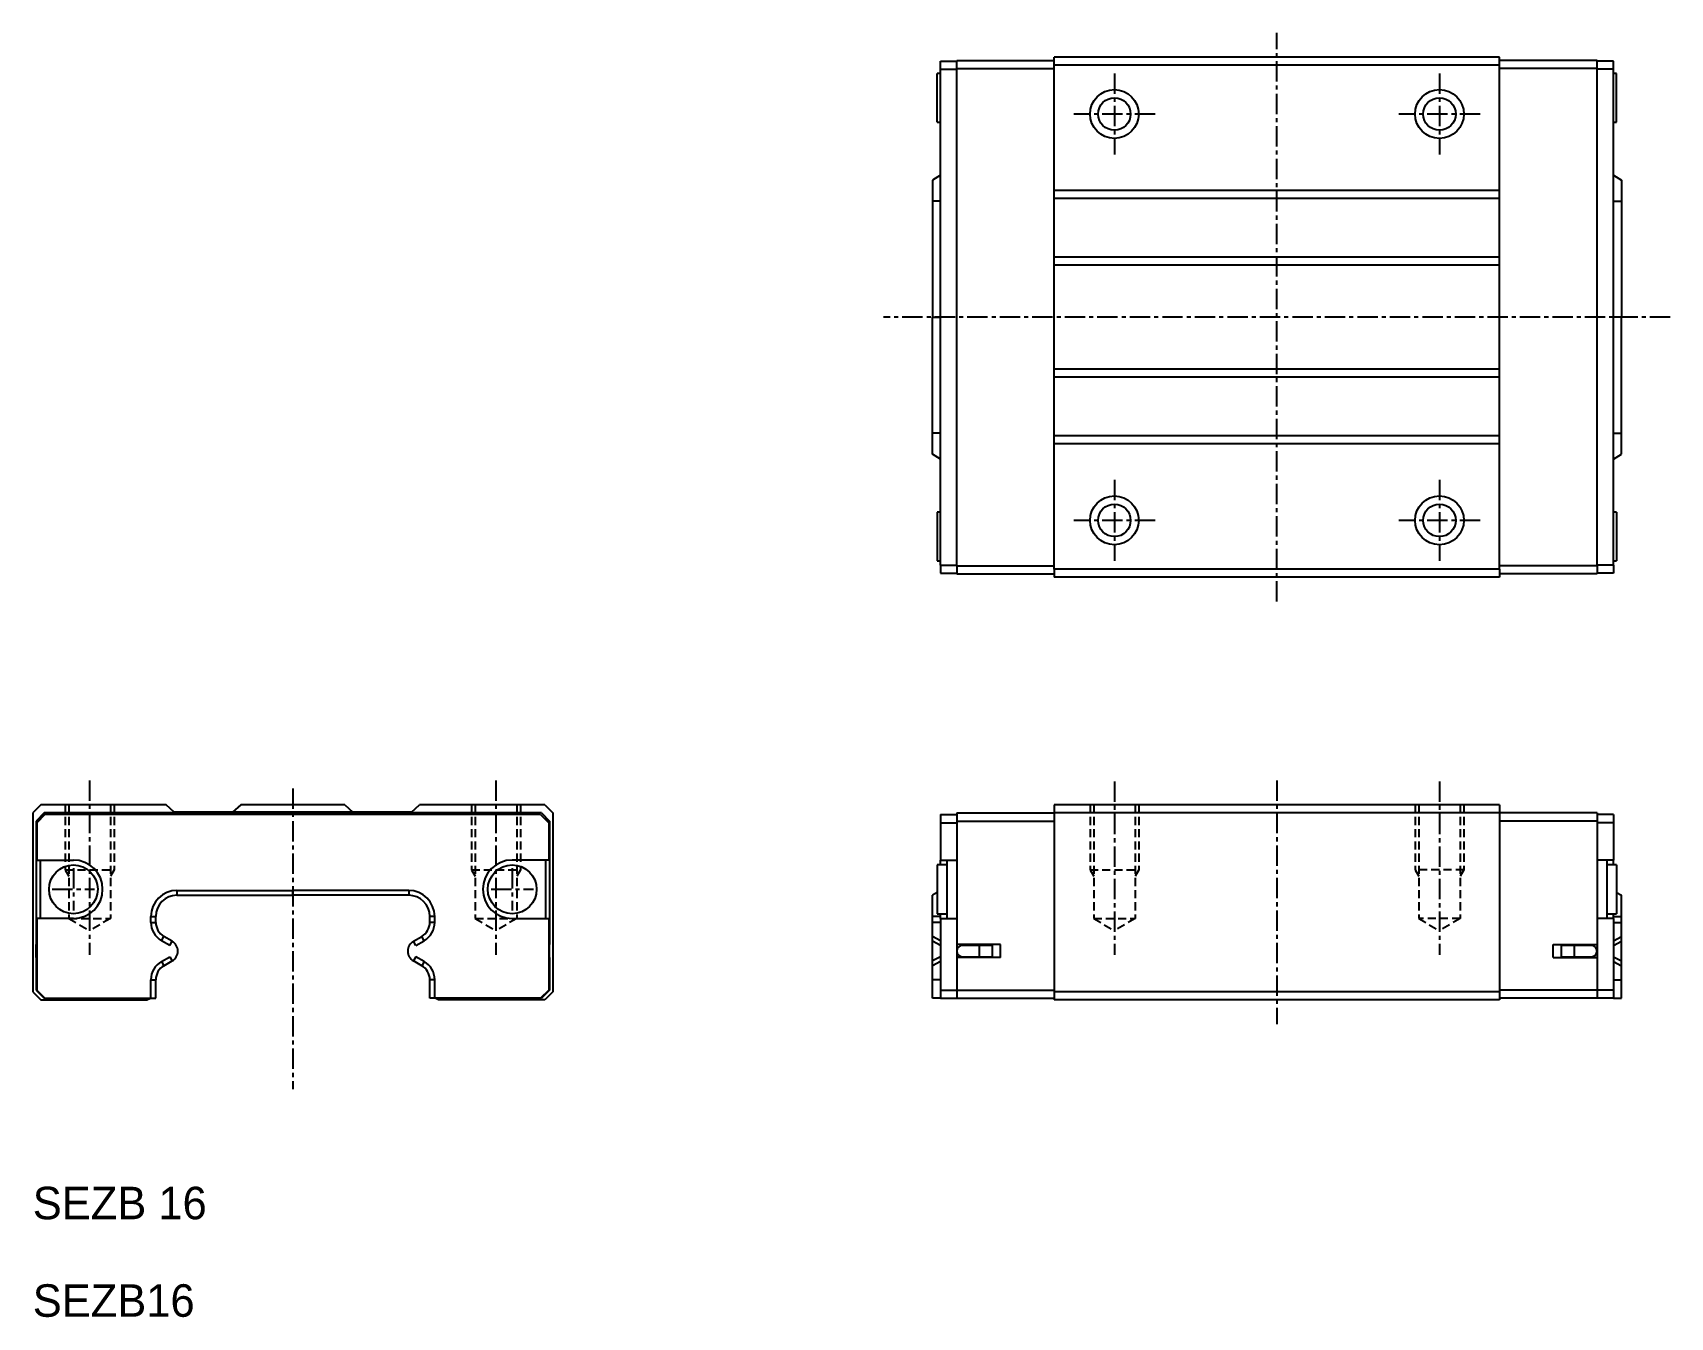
# Model space of a CAD drawing. Extents: x 10 to 111, y 10 to 89.
import ezdxf

# ---------------------------------------------------------------- set-up
doc = ezdxf.new("R2010")
doc.units = 0
doc.linetypes.add('CENTER', pattern=[2, 1.25, -0.25, 0.25, -0.25])
doc.linetypes.add('DASHED', pattern=[0.75, 0.5, -0.25])
doc.layers.get('0').update_dxf_attribs({"linetype": 'CONTINUOUS'})
doc.layers.add('CENTER', color=1, linetype='CENTER')

msp = doc.modelspace()

# ---------------------------------------------------------------- linework, layer by layer
at = {"color": 7, "linetype": 'CONTINUOUS'}
for p, q in [((65.85, 86.75), (65.85, 87.25)), ((65.85, 87.25), (66.85, 87.25)), ((65.85, 56.25), (65.85, 86.75)), ((65.85, 86.75), (66.85, 86.75)), ((66.85, 87.3), (72.85, 87.3)), ((66.85, 86.8), (66.85, 87.3)), ((66.85, 56.2), (66.85, 86.8)), ((66.85, 86.8), (72.85, 86.8)), ((100.25, 87.5), (72.85, 87.5)), ((72.85, 87), (72.85, 87.5)), ((72.85, 56), (72.85, 87)), ((100.25, 87), (72.85, 87)), ((100.25, 87), (100.25, 87.5)), ((106.25, 87.3), (100.25, 87.3)), ((100.25, 56), (100.25, 87)), ((106.25, 86.8), (100.25, 86.8)), ((106.25, 86.8), (106.25, 87.3)), ((107.25, 87.25), (106.25, 87.25)), ((106.25, 56.2), (106.25, 86.8)), ((107.25, 86.75), (106.25, 86.75)), ((107.25, 86.75), (107.25, 87.25)), ((107.25, 56.25), (107.25, 86.75)), ((65.85, 86.5), (65.65, 86.5)), ((65.65, 83.5), (65.65, 86.5)), ((107.45, 86.5), (107.25, 86.5)), ((107.45, 83.5), (107.45, 86.5)), ((65.65, 83.5), (65.85, 83.5)), ((107.25, 83.5), (107.45, 83.5)), ((65.85, 80.23), (65.35, 79.93)), ((65.35, 79.93), (65.35, 78.63)), ((107.25, 80.23), (107.75, 79.93)), ((107.75, 79.93), (107.75, 78.63)), ((65.35, 78.63), (65.35, 71.5)), ((65.85, 78.63), (65.35, 78.63)), ((100.25, 79.3), (72.85, 79.3)), ((100.25, 78.8), (72.85, 78.8)), ((107.25, 78.63), (107.75, 78.63)), ((107.75, 78.63), (107.75, 71.5)), ((100.25, 75.2), (72.85, 75.2)), ((100.25, 74.7), (72.85, 74.7)), ((65.35, 64.37), (65.35, 71.5)), ((65.35, 71.5), (65.85, 71.5)), ((107.75, 71.5), (107.25, 71.5)), ((107.75, 64.37), (107.75, 71.5)), ((100.25, 68.3), (72.85, 68.3)), ((100.25, 67.8), (72.85, 67.8)), ((65.85, 64.37), (65.35, 64.37)), ((65.35, 63.07), (65.35, 64.37)), ((100.25, 64.2), (72.85, 64.2)), ((100.25, 63.7), (72.85, 63.7)), ((107.25, 64.37), (107.75, 64.37)), ((107.75, 63.07), (107.75, 64.37)), ((65.85, 62.77), (65.35, 63.07)), ((107.25, 62.77), (107.75, 63.07)), ((65.85, 59.5), (65.65, 59.5)), ((65.65, 59.5), (65.65, 56.5)), ((107.45, 59.5), (107.25, 59.5)), ((107.45, 59.5), (107.45, 56.5)), ((65.65, 56.5), (65.85, 56.5)), ((107.25, 56.5), (107.45, 56.5)), ((65.85, 56.25), (65.85, 55.75)), ((65.85, 56.25), (66.85, 56.25)), ((65.85, 55.75), (66.85, 55.75)), ((66.85, 56.2), (72.85, 56.2)), ((66.85, 56.2), (66.85, 55.7)), ((66.85, 55.7), (72.85, 55.7)), ((100.25, 56), (72.85, 56)), ((72.85, 56), (72.85, 55.5)), ((100.25, 55.5), (72.85, 55.5)), ((106.25, 56.2), (100.25, 56.2)), ((100.25, 56), (100.25, 55.5)), ((106.25, 55.7), (100.25, 55.7)), ((107.25, 56.25), (106.25, 56.25)), ((106.25, 56.2), (106.25, 55.7)), ((107.25, 55.75), (106.25, 55.75)), ((107.25, 56.25), (107.25, 55.75)), ((10.5, 41.5), (10, 41)), ((18.2, 41.5), (10.5, 41.5)), ((18.7, 41.05), (18.2, 41.5)), ((22.8, 41.5), (22.3, 41.05)), ((29.2, 41.5), (22.8, 41.5)), ((29.2, 41.5), (29.7, 41.05)), ((33.3, 41.05), (33.8, 41.5)), ((41.5, 41.5), (33.8, 41.5)), ((41.5, 41.5), (42, 41)), ((100.25, 41.5), (72.85, 41.5)), ((72.85, 41.5), (72.85, 41)), ((100.25, 41.5), (100.25, 41)), ((10, 41), (10, 30)), ((10.7, 41), (10.2, 40.5)), ((10.2, 40.5), (10.2, 32.9)), ((10.75, 40.9), (10.25, 40.4)), ((10.25, 40.4), (10.25, 38.1)), ((41.3, 41), (10.7, 41)), ((41.25, 40.9), (10.75, 40.9)), ((33.3, 41.05), (18.7, 41.05)), ((41.25, 40.9), (41.75, 40.4)), ((41.3, 41), (41.8, 40.5)), ((41.75, 40.4), (41.75, 38.1)), ((41.8, 40.5), (41.8, 32.9)), ((42, 41), (42, 30)), ((65.85, 40.9), (65.85, 40.4)), ((65.85, 40.9), (66.85, 40.9)), ((65.85, 40.4), (65.85, 38.1)), ((65.85, 40.4), (66.85, 40.4)), ((66.85, 41), (72.85, 41)), ((66.85, 41), (66.85, 40.5)), ((66.85, 40.5), (72.85, 40.5)), ((66.85, 40.5), (66.85, 32.9)), ((100.25, 41), (72.85, 41)), ((72.85, 41), (72.85, 30)), ((100.25, 41), (100.25, 30)), ((106.25, 41), (100.25, 41)), ((106.25, 40.5), (100.25, 40.5)), ((106.25, 41), (106.25, 40.5)), ((107.25, 40.9), (106.25, 40.9)), ((106.25, 40.5), (106.25, 32.9)), ((107.25, 40.4), (106.25, 40.4)), ((107.25, 40.9), (107.25, 40.4)), ((107.25, 40.4), (107.25, 38.1)), ((10.25, 38.1), (12.5, 38.1)), ((10.45, 38.1), (10.45, 34.5)), ((41.75, 38.1), (39.5, 38.1)), ((41.55, 38.1), (41.55, 34.5)), ((66.25, 37.8), (65.65, 37.8)), ((65.65, 37.8), (65.65, 34.8)), ((65.85, 37.8), (65.85, 38.1)), ((65.85, 38.1), (66.85, 38.1)), ((66.25, 38.1), (66.25, 34.5)), ((107.25, 38.1), (106.25, 38.1)), ((106.85, 38.1), (106.85, 34.5)), ((107.45, 37.8), (106.85, 37.8)), ((107.25, 37.8), (107.25, 38.1)), ((107.45, 37.8), (107.45, 34.8)), ((18.87, 36.23), (26, 36.23)), ((18.87, 36.23), (18.87, 35.93)), ((18.87, 35.93), (26, 35.93)), ((33.13, 36.23), (26, 36.23)), ((26, 35.93), (26, 36.23)), ((33.13, 35.93), (26, 35.93)), ((33.13, 36.23), (33.13, 35.93)), ((65.65, 36.11), (65.35, 35.93)), ((65.35, 34.63), (65.35, 35.93)), ((107.45, 36.11), (107.75, 35.93)), ((107.75, 34.63), (107.75, 35.93)), ((10.25, 34.5), (10.25, 30.1)), ((12.5, 34.5), (10.25, 34.5)), ((17.27, 34.264275), (17.27, 34.63)), ((17.27, 34.63), (17.57, 34.63)), ((17.27, 34.264275), (17.57, 34.264275)), ((17.57, 34.264275), (17.57, 34.63)), ((34.73, 34.63), (34.43, 34.63)), ((34.43, 34.264275), (34.43, 34.63)), ((34.73, 34.264275), (34.43, 34.264275)), ((34.73, 34.264275), (34.73, 34.63)), ((39.5, 34.5), (41.75, 34.5)), ((41.75, 34.5), (41.75, 30.1)), ((65.35, 34.264275), (65.35, 34.63)), ((65.85, 34.63), (65.35, 34.63)), ((65.85, 34.264275), (65.35, 34.264275)), ((65.35, 33.39825), (65.35, 34.264275)), ((65.65, 34.8), (66.25, 34.8)), ((65.85, 34.5), (65.85, 34.8)), ((65.85, 34.5), (65.85, 30.1)), ((65.85, 34.5), (66.85, 34.5)), ((107.25, 34.5), (106.25, 34.5)), ((106.85, 34.8), (107.45, 34.8)), ((107.25, 34.5), (107.25, 34.8)), ((107.25, 34.63), (107.75, 34.63)), ((107.25, 34.5), (107.25, 30.1)), ((107.25, 34.264275), (107.75, 34.264275)), ((107.75, 34.264275), (107.75, 34.63)), ((107.75, 33.39825), (107.75, 34.264275)), ((17.92, 33.138442), (18.07, 33.39825)), ((18.575814, 33.106218), (18.07, 33.39825)), ((33.424186, 33.106218), (33.93, 33.39825)), ((34.08, 33.138442), (33.93, 33.39825)), ((65.35, 33.106218), (65.35, 33.39825)), ((65.85, 33.138442), (65.35, 33.39825)), ((107.25, 33.138442), (107.75, 33.39825)), ((107.75, 33.106218), (107.75, 33.39825)), ((10.2, 32.9), (10.25, 32.9)), ((10.2, 32.1), (10.2, 32.9)), ((18.425814, 32.84641), (17.92, 33.138442)), ((18.425814, 32.84641), (18.575814, 33.106218)), ((33.574186, 32.84641), (33.424186, 33.106218)), ((33.574186, 32.84641), (34.08, 33.138442)), ((41.8, 32.9), (41.75, 32.9)), ((41.8, 32.1), (41.8, 32.9)), ((65.35, 31.893782), (65.35, 33.106218)), ((65.85, 32.84641), (65.35, 33.106218)), ((69.55, 32.9), (66.85, 32.9)), ((66.85, 32.9), (66.85, 32.1)), ((68.25, 32.85), (67.2, 32.85)), ((68.25, 32.85), (67.2, 32.85)), ((67.65, 32.85), (67.65, 32.9)), ((68.110586, 32.85), (68.110586, 32.9)), ((68.25, 32.5), (68.25, 32.85)), ((69.05, 32.85), (68.25, 32.85)), ((69.05, 32.85), (68.25, 32.85)), ((68.25, 32.5), (68.25, 32.85)), ((68.25, 32.15), (68.25, 32.5)), ((68.25, 32.15), (68.25, 32.5)), ((69.05, 32.5), (69.05, 32.85)), ((69.05, 32.5), (69.05, 32.85)), ((69.05, 32.15), (69.05, 32.5)), ((69.05, 32.15), (69.05, 32.5)), ((69.55, 32.1), (69.55, 32.9)), ((103.55, 32.9), (106.25, 32.9)), ((103.55, 32.1), (103.55, 32.9)), ((104.85, 32.85), (104.05, 32.85)), ((104.05, 32.5), (104.05, 32.85)), ((104.05, 32.15), (104.05, 32.5)), ((105.9, 32.85), (104.85, 32.85)), ((104.85, 32.5), (104.85, 32.85)), ((104.85, 32.15), (104.85, 32.5)), ((104.989414, 32.85), (104.989414, 32.9)), ((105.45, 32.85), (105.45, 32.9)), ((106.25, 32.9), (106.25, 32.1)), ((107.25, 32.84641), (107.75, 33.106218)), ((107.75, 31.893782), (107.75, 33.106218)), ((10.2, 32.1), (10.2, 30.1)), ((10.2, 32.1), (10.25, 32.1)), ((17.92, 31.861558), (18.425814, 32.15359)), ((17.92, 31.861558), (18.07, 31.60175)), ((18.07, 31.60175), (18.575814, 31.893782)), ((18.425814, 32.15359), (18.575814, 31.893782)), ((33.574186, 32.15359), (33.424186, 31.893782)), ((33.93, 31.60175), (33.424186, 31.893782)), ((34.08, 31.861558), (33.574186, 32.15359)), ((34.08, 31.861558), (33.93, 31.60175)), ((41.8, 32.1), (41.75, 32.1)), ((41.8, 32.1), (41.8, 30.1)), ((65.85, 32.15359), (65.35, 31.893782)), ((65.35, 31.60175), (65.35, 31.893782)), ((65.85, 31.861558), (65.35, 31.60175)), ((65.35, 30.735725), (65.35, 31.60175)), ((66.85, 32.1), (66.85, 30.1)), ((69.55, 32.1), (66.85, 32.1)), ((67.2, 32.15), (68.25, 32.15)), ((67.2, 32.15), (68.25, 32.15)), ((67.65, 32.1), (67.65, 32.15)), ((68.110586, 32.1), (68.110586, 32.15)), ((68.25, 32.15), (69.05, 32.15)), ((68.25, 32.15), (69.05, 32.15)), ((103.55, 32.1), (106.25, 32.1)), ((104.05, 32.15), (104.85, 32.15)), ((104.85, 32.15), (105.9, 32.15)), ((104.989414, 32.1), (104.989414, 32.15)), ((105.45, 32.1), (105.45, 32.15)), ((106.25, 32.1), (106.25, 30.1)), ((107.25, 32.15359), (107.75, 31.893782)), ((107.25, 31.861558), (107.75, 31.60175)), ((107.75, 31.60175), (107.75, 31.893782)), ((107.75, 30.735725), (107.75, 31.60175)), ((17.27, 30.735725), (17.57, 30.735725)), ((17.27, 29.6), (17.27, 30.735725)), ((17.57, 29.6), (17.57, 30.735725)), ((34.73, 30.735725), (34.43, 30.735725)), ((34.43, 29.6), (34.43, 30.735725)), ((34.73, 29.6), (34.73, 30.735725)), ((65.35, 29.6), (65.35, 30.735725)), ((65.85, 30.735725), (65.35, 30.735725)), ((107.25, 30.735725), (107.75, 30.735725)), ((107.75, 29.6), (107.75, 30.735725)), ((10, 30), (10.5, 29.5)), ((10.2, 30.1), (10.7, 29.6)), ((10.25, 30.1), (10.75, 29.6)), ((10.5, 29.5), (17.027747, 29.5)), ((10.7, 29.6), (10.75, 29.6)), ((10.75, 29.6), (17.27, 29.6)), ((17.027747, 29.5), (17.242197, 29.6)), ((17.27, 29.6), (17.57, 29.6)), ((34.73, 29.6), (34.43, 29.6)), ((41.25, 29.6), (34.73, 29.6)), ((34.972253, 29.5), (34.757803, 29.6)), ((41.5, 29.5), (34.972253, 29.5)), ((41.75, 30.1), (41.25, 29.6)), ((41.3, 29.6), (41.25, 29.6)), ((41.8, 30.1), (41.3, 29.6)), ((42, 30), (41.5, 29.5)), ((65.85, 29.6), (65.35, 29.6)), ((65.85, 30.1), (65.85, 29.6)), ((65.85, 30.1), (66.85, 30.1)), ((65.85, 29.6), (66.85, 29.6)), ((66.85, 30.1), (72.85, 30.1)), ((66.85, 30.1), (66.85, 29.6)), ((66.85, 29.6), (72.85, 29.6)), ((100.25, 30), (72.85, 30)), ((72.85, 30), (72.85, 29.5)), ((100.25, 29.5), (72.85, 29.5)), ((106.25, 30.1), (100.25, 30.1)), ((100.25, 30), (100.25, 29.5)), ((106.25, 29.6), (100.25, 29.6)), ((106.25, 30.1), (106.25, 29.6)), ((107.25, 30.1), (106.25, 30.1)), ((107.25, 29.6), (106.25, 29.6)), ((107.25, 30.1), (107.25, 29.6)), ((107.25, 29.6), (107.75, 29.6))]:
    msp.add_line(p, q, dxfattribs=at)
at = {"color": 3, "linetype": 'DASHED'}
for p, q in [((12, 41.5), (12, 37.5)), ((12.225, 41.5), (12.225, 34.5)), ((14.775, 41.5), (14.775, 34.5)), ((15, 41.5), (15, 37.5)), ((37, 41.5), (37, 37.5)), ((37.225, 41.5), (37.225, 34.5)), ((39.775, 41.5), (39.775, 34.5)), ((40, 41.5), (40, 37.5)), ((75.05, 41.5), (75.05, 37.5)), ((75.275, 41.5), (75.275, 34.5)), ((77.825, 41.5), (77.825, 34.5)), ((78.05, 41.5), (78.05, 37.5)), ((95.05, 41.5), (95.05, 37.5)), ((95.275, 41.5), (95.275, 34.5)), ((97.825, 41.5), (97.825, 34.5)), ((98.05, 41.5), (98.05, 37.5)), ((12, 37.5), (15, 37.5)), ((12, 37.5), (12.225, 37.110289)), ((15, 37.5), (14.775, 37.110289)), ((37, 37.5), (40, 37.5)), ((37, 37.5), (37.225, 37.110289)), ((40, 37.5), (39.775, 37.110289)), ((75.05, 37.5), (78.05, 37.5)), ((75.05, 37.5), (75.275, 37.110289)), ((78.05, 37.5), (77.825, 37.110289)), ((98.05, 37.5), (95.05, 37.5)), ((95.05, 37.5), (95.275, 37.110289)), ((98.05, 37.5), (97.825, 37.110289)), ((12.225, 34.5), (13.5, 33.763878)), ((12.225, 34.5), (14.775, 34.5)), ((14.775, 34.5), (13.5, 33.763878)), ((37.225, 34.5), (39.775, 34.5)), ((37.225, 34.5), (38.5, 33.763878)), ((39.775, 34.5), (38.5, 33.763878)), ((75.275, 34.5), (77.825, 34.5)), ((75.275, 34.5), (76.55, 33.763878)), ((77.825, 34.5), (76.55, 33.763878)), ((95.275, 34.5), (96.55, 33.763878)), ((97.825, 34.5), (95.275, 34.5)), ((97.825, 34.5), (96.55, 33.763878))]:
    msp.add_line(p, q, dxfattribs=at)
at = {"color": 3, "linetype": 'CONTINUOUS'}
for centre in [(76.55, 84), (96.55, 84), (76.55, 59), (96.55, 59)]:
    msp.add_circle(centre, 1.5, dxfattribs=at)
at = {"color": 7, "linetype": 'CONTINUOUS'}
for centre, radius in [((76.55, 84), 1), ((96.55, 84), 1), ((76.55, 59), 1), ((96.55, 59), 1), ((12.5, 36.3), 1.5), ((39.5, 36.3), 1.5)]:
    msp.add_circle(centre, radius, dxfattribs=at)
for centre, radius, start, end in [((12.5, 36.3), 1.8, 270, 90), ((39.5, 36.3), 1.8, 90, 270), ((18.870023, 34.629977), 1.600023, 90.000833, 179.999167), ((18.87, 34.63), 1.3, 90, 180), ((33.129977, 34.629977), 1.600023, 0.000833, 89.999167), ((33.13, 34.63), 1.3, 0, 90), ((18.57, 34.264275), 1.3, 180, 240), ((18.57, 34.264275), 1, 180, 240), ((33.43, 34.264275), 1, 300, 0), ((33.43, 34.264275), 1.3, 300, 0), ((18.225814, 32.5), 0.7, 300, 60), ((33.774186, 32.5), 0.7, 120, 240), ((67.2, 32.5), 0.35, 90, 180), ((67.2, 32.5), 0.35, 90, 180), ((67.2, 32.5), 0.35, 180, 270), ((67.2, 32.5), 0.35, 180, 270), ((105.9, 32.5), 0.35, 0, 90), ((105.9, 32.5), 0.35, 270, 0), ((18.57, 30.735725), 1.3, 120, 180), ((18.57, 30.735725), 1, 120, 180), ((33.43, 30.735725), 1, 0, 60), ((33.43, 30.735725), 1.3, 0, 60)]:
    msp.add_arc(centre, radius, start, end, dxfattribs=at)
at = {"layer": 'CENTER', "color": 1, "linetype": 'CENTER'}
for p, q in [((86.55, 54), (86.55, 89)), ((76.55, 86.5), (76.55, 81.5)), ((96.55, 86.5), (96.55, 81.5)), ((79.05, 84), (74.05, 84)), ((99.05, 84), (94.05, 84)), ((110.75, 71.5), (62.35, 71.5)), ((76.55, 61.5), (76.55, 56.5)), ((96.55, 61.5), (96.55, 56.5)), ((79.05, 59), (74.05, 59)), ((99.05, 59), (94.05, 59)), ((13.5, 43), (13.5, 32.263878)), ((26, 42.5), (26, 24)), ((38.5, 43), (38.5, 32.263878)), ((76.55, 42.94), (76.55, 32.263878)), ((86.55, 43), (86.55, 28)), ((96.55, 42.94), (96.55, 32.263878)), ((12.5, 37.6), (12.5, 35)), ((39.5, 37.6), (39.5, 35)), ((11.2, 36.3), (13.8, 36.3)), ((38.2, 36.3), (40.8, 36.3))]:
    msp.add_line(p, q, dxfattribs=at)

# ---------------------------------------------------------------- texts
at = {"color": 7, "linetype": 'CONTINUOUS'}
for s, p in [('SEZB 16', (10, 16)), ('SEZB16', (10, 10))]:
    msp.add_text(s, height=2, dxfattribs=at).set_placement(p)

doc.saveas('drawing.dxf')
